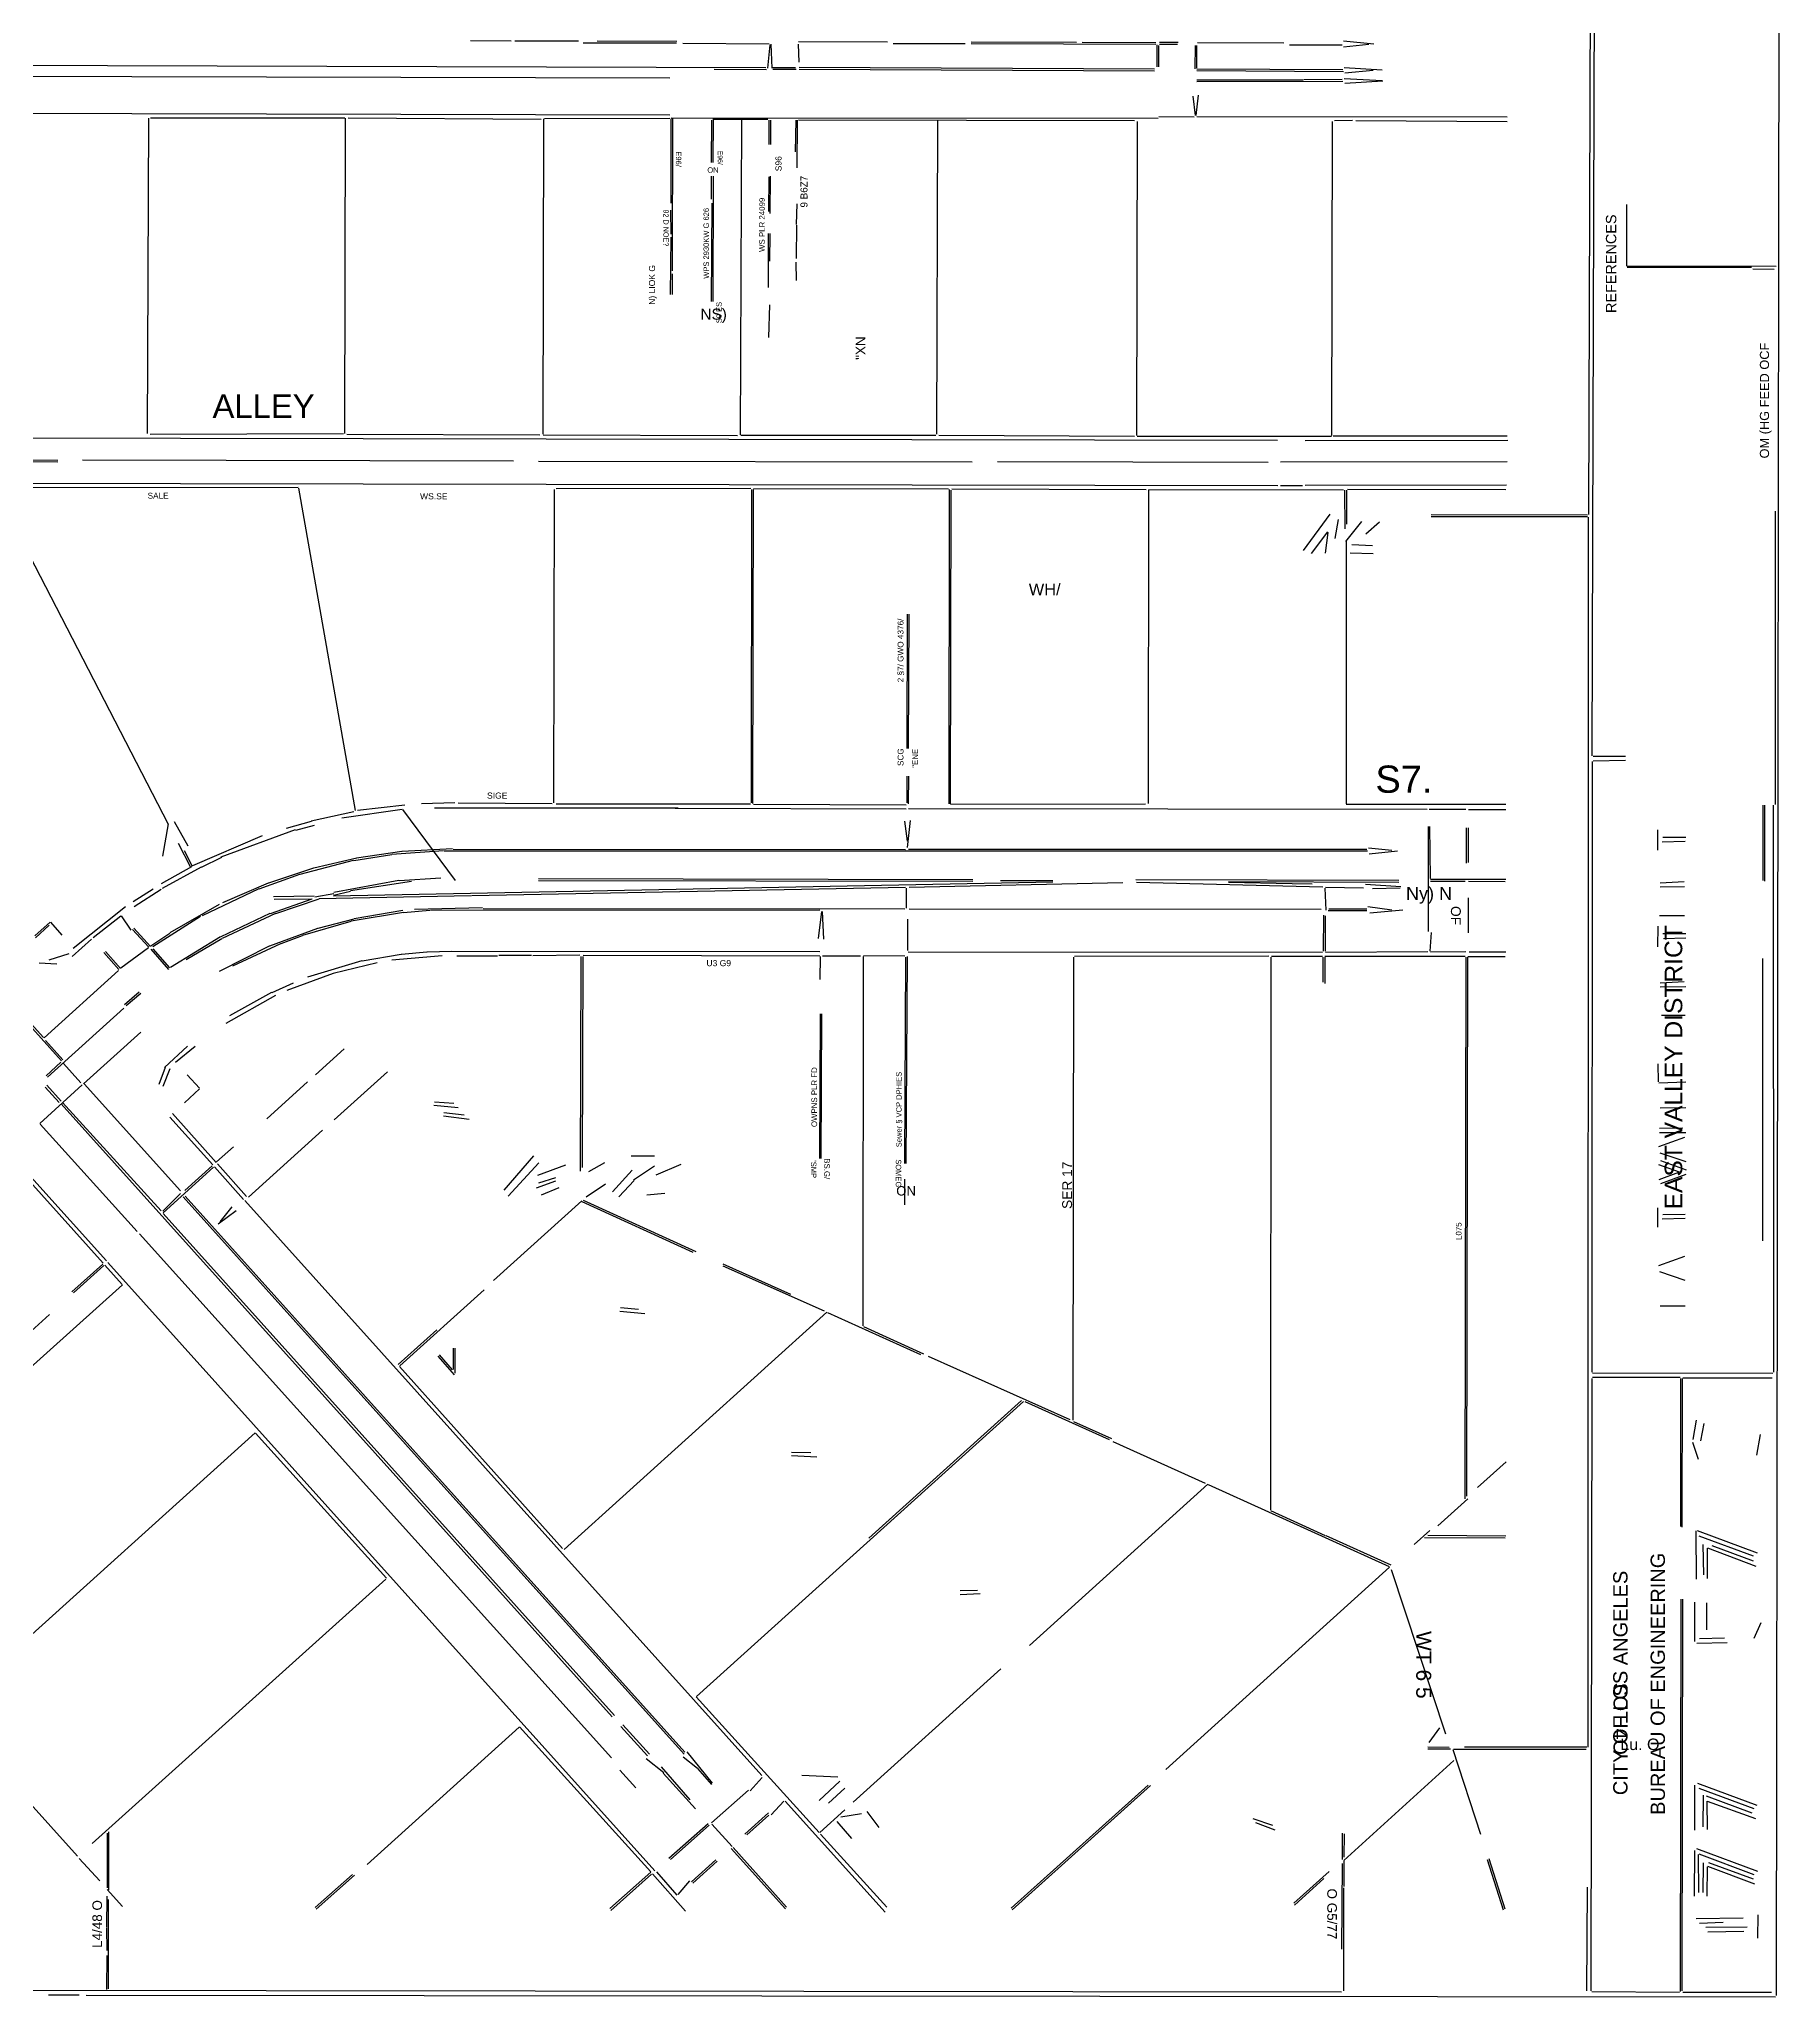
# Model space of a CAD drawing. Header units: feet. Extents: x 12 to 960, y 13 to 702.
# Drawn here: x 648.3 to 929.9, y 21 to 338 of the extents above; entities that cross this region are included whole.
import ezdxf
from ezdxf.enums import TextEntityAlignment as Align

# ---------------------------------------------------------------- set-up
doc = ezdxf.new("R2010")
doc.units = ezdxf.units.FT
for name, color, linetype in [('ALCANTARILLADO', 2, 'CONTINUOUS'), ('EJE_VIA', 7, 'CONTINUOUS'), ('GAS', 30, 'CONTINUOUS'), ('TEXTO', 7, 'CONTINUOUS')]:
    doc.layers.add(name, color=color, linetype=linetype)
doc.styles.add('CAD_TEXT', font='Arial')

msp = doc.modelspace()

# ---------------------------------------------------------------- linework, layer by layer
at = {"layer": 'ALCANTARILLADO'}
msp.add_line((788.77, 189.46), (788.58, 155.92), dxfattribs=at)
at = {"layer": 'EJE_VIA'}
for p, q in [((899.49, 398.63), (899.09, 261.02)), ((900.07, 380.09), (899.63, 221.96)), ((929.89, 368.31), (929.48, 21.23)), ((718.07, 337.8), (724.64, 337.73)), ((725.26, 337.75), (735.57, 337.75)), ((736.3, 337.41), (751.41, 337.38)), ((738.59, 337.71), (751.51, 337.67)), ((752.45, 337.35), (766.41, 337.25)), ((766.54, 337.06), (766.18, 333.31)), ((766.73, 337.17), (766.86, 333.31)), ((771.14, 337.17), (771.22, 334.25)), ((771.2, 337.62), (785.57, 337.58)), ((786.51, 337.3), (798.18, 337.3)), ((799.11, 337.58), (816.2, 337.53)), ((799.11, 337.27), (829.01, 337.19)), ((817.13, 337.53), (829.01, 337.45)), ((829.19, 337.06), (829.18, 333.52)), ((829.44, 336.96), (829.45, 333.52)), ((829.63, 337.18), (832.55, 337.16)), ((832.66, 337.46), (829.64, 337.46)), ((835.41, 336.96), (835.35, 333.21)), ((835.63, 336.96), (835.63, 333.31)), ((835.78, 337.44), (849.74, 337.39)), ((850.68, 337.1), (859.22, 337.08)), ((859.41, 337.71), (864.32, 337.25)), ((863.49, 337.14), (859.41, 336.71)), ((595.89, 333.89), (765.89, 333.42)), ((757.55, 333.15), (765.99, 333.1)), ((767.03, 333.4), (770.68, 333.4)), ((767.03, 333.11), (770.78, 333.11)), ((771.3, 333.44), (828.8, 333.17)), ((771.3, 333.14), (828.8, 332.88)), ((835.68, 333.18), (859.32, 333.1)), ((835.68, 332.91), (859.43, 332.74)), ((859.52, 333.4), (865.67, 333.05)), ((864.22, 332.93), (859.61, 332.49)), ((596.2, 332.1), (750.36, 331.72)), ((835.68, 331.41), (852.86, 331.4)), ((859.32, 331.12), (835.68, 331.1)), ((859.22, 331.46), (852.97, 331.41)), ((859.52, 331.65), (865.68, 331.31)), ((865.78, 331.2), (859.62, 330.82)), ((835.03, 328.75), (835.38, 325.61)), ((835.87, 328.95), (835.51, 325.61)), ((597.97, 326.16), (750.36, 325.73)), ((665.93, 325.19), (665.76, 274.15)), ((666.3, 325.26), (697.76, 325.25)), ((697.81, 325.19), (697.67, 274.15)), ((698.28, 325.25), (729.53, 325.04)), ((729.91, 325.09), (729.77, 274.04)), ((750.36, 325.14), (730.05, 325.08)), ((750.52, 325.09), (750.52, 311.44)), ((750.57, 325.23), (829.43, 325.18)), ((750.79, 325.09), (750.74, 300.5)), ((757.11, 324.88), (757.07, 318)), ((757.35, 325.09), (757.29, 318)), ((766.2, 325.01), (757.55, 325.01)), ((761.93, 324.88), (761.74, 273.94)), ((766.39, 324.88), (766.39, 320.92)), ((766.64, 324.88), (766.65, 320.92)), ((770.74, 324.88), (770.64, 319.77)), ((770.99, 324.88), (770.89, 317.17)), ((771.2, 324.95), (825.57, 324.85)), ((793.68, 324.77), (793.5, 274.04)), ((826.03, 324.67), (825.89, 273.84)), ((829.53, 325.45), (835.26, 325.44)), ((835.68, 325.49), (885.89, 325.43)), ((857.6, 324.67), (857.49, 273.84)), ((860.89, 324.8), (857.97, 324.79)), ((861.41, 324.82), (885.89, 324.68)), ((757.06, 315.82), (757.07, 312.06)), ((757.35, 315.81), (757.3, 295.5)), ((766.37, 315.71), (766.32, 310.08)), ((766.62, 315.82), (766.56, 309.77)), ((757.14, 311.44), (757.02, 295.5)), ((770.92, 311.34), (770.8, 308)), ((905.23, 311.23), (905.23, 301.23)), ((750.47, 310.29), (750.53, 306.44)), ((770.84, 307.9), (770.79, 302.48)), ((750.5, 305.92), (750.43, 296.65)), ((766.28, 306.54), (766.26, 297.79)), ((766.53, 306.54), (766.49, 302.06)), ((770.75, 301.86), (770.82, 298.94)), ((905.36, 301.29), (929.43, 301.26)), ((750.71, 299.98), (750.71, 296.65)), ((905.36, 301.07), (925.47, 301.07)), ((925.68, 300.78), (929.11, 300.76)), ((766.47, 294.98), (766.34, 289.67)), ((570.68, 273.56), (848.7, 273.04)), ((697.55, 274.06), (666.2, 273.98)), ((698.07, 274.01), (729.32, 273.91)), ((729.84, 273.91), (761.3, 273.83)), ((793.39, 273.83), (761.82, 273.83)), ((793.91, 273.87), (825.57, 273.73)), ((825.99, 273.71), (857.45, 273.71)), ((885.99, 273), (853.18, 272.98)), ((885.89, 273.72), (857.76, 273.71)), ((578.07, 270.13), (651.3, 269.84)), ((578.07, 269.79), (651.3, 269.55)), ((655.26, 269.87), (725.05, 269.73)), ((729.11, 269.66), (799.32, 269.56)), ((803.39, 269.61), (847.24, 269.5)), ((885.89, 269.53), (849.22, 269.49)), ((577.55, 266.21), (848.8, 265.71)), ((641.03, 265.31), (669.16, 210.89)), ((690.16, 265.39), (641.51, 265.35)), ((690.23, 265.27), (699.39, 213.1)), ((731.62, 265.09), (731.52, 214.36)), ((763.49, 265.23), (731.93, 265.18)), ((763.58, 265.09), (763.5, 214.36)), ((763.85, 265.09), (763.75, 214.25)), ((763.91, 265.23), (795.47, 265.18)), ((795.55, 265.09), (795.5, 214.15)), ((795.84, 264.98), (795.75, 214.15)), ((795.99, 265.19), (827.45, 265.07)), ((827.85, 264.98), (827.77, 214.25)), ((827.86, 265.05), (859.43, 265.04)), ((849.22, 265.72), (852.76, 265.72)), ((885.78, 265.8), (853.18, 265.74)), ((859.6, 264.98), (859.61, 258.73)), ((859.9, 264.98), (859.88, 259.46)), ((860.05, 265.12), (885.68, 265.06)), ((857.2, 261.08), (852.86, 255.22)), ((858.55, 260.22), (858.01, 257.14)), ((873.59, 261.03), (898.91, 260.99)), ((873.59, 260.72), (898.91, 260.71)), ((899.01, 260.61), (898.94, 61.44)), ((929.28, 261.54), (929.28, 214.04)), ((856.84, 258.22), (854.15, 254.7)), ((856.88, 258.13), (856.43, 254.76)), ((862.3, 259.89), (859.76, 256.66)), ((865.26, 259.78), (863, 257.86)), ((578.82, 254.15), (648.93, 176.34)), ((859.84, 256.65), (859.82, 214.15)), ((860.47, 254.81), (864.22, 254.71)), ((860.77, 256.17), (864.12, 256.01)), ((788.8, 244.88), (788.72, 223.11)), ((566.51, 242.99), (659.13, 140.2)), ((593.15, 237.87), (651.89, 172.55)), ((899.68, 221.02), (899.6, 122.17)), ((905.05, 221.86), (899.84, 221.86)), ((905.05, 221.17), (899.84, 221.1)), ((788.73, 218.63), (788.72, 214.36)), ((788.97, 218.63), (788.96, 214.15)), ((699.22, 212.89), (692.29, 211.36)), ((707.04, 213.27), (697.24, 211.84)), ((707.45, 213.94), (699.81, 213.09)), ((715.68, 201.77), (707.12, 213.23)), ((715.57, 214.35), (710.16, 214.17)), ((712.24, 213.53), (751.72, 213.52)), ((716.09, 214.35), (731.3, 214.21)), ((731.93, 214.19), (763.39, 214.17)), ((751.2, 213.47), (788.59, 213.36)), ((763.91, 214.12), (788.59, 214.03)), ((789.01, 213.42), (872.97, 213.32)), ((827.34, 214.12), (795.78, 214.06)), ((885.68, 214.06), (859.84, 214.05)), ((879.22, 213.28), (873.28, 213.27)), ((879.63, 213.28), (885.68, 213.24)), ((927.27, 213.94), (927.27, 201.75)), ((927.55, 213.94), (927.55, 201.65)), ((928.99, 213.94), (929, 122.17)), ((669.12, 210.95), (668.22, 205.7)), ((670.13, 211.32), (672.31, 207.36)), ((689.68, 209.94), (677.67, 205.54)), ((692.27, 211.32), (688.23, 210.16)), ((692.8, 210.68), (689.75, 209.83)), ((788.34, 211.36), (788.76, 208.13)), ((789.26, 211.46), (788.8, 207.08)), ((873.12, 210.5), (873.12, 193.52)), ((873.36, 210.5), (873.44, 202.06)), ((879.29, 210.29), (879.28, 204.56)), ((879.57, 210.29), (879.57, 204.67)), ((910.27, 209.98), (910.27, 206.65)), ((670.76, 207.83), (672.78, 203.9)), ((671.73, 206.6), (673.02, 204.07)), ((684.35, 208.99), (673.09, 204.13)), ((706.94, 206.43), (699.61, 205.35)), ((713.7, 206.55), (705.36, 205.95)), ((715.16, 206.88), (707.03, 206.44)), ((863.28, 206.5), (713.8, 206.5)), ((715.26, 206.82), (788.49, 206.77)), ((789.01, 206.84), (863.18, 206.82)), ((863.47, 207.03), (867.24, 206.68)), ((868.18, 206.5), (863.57, 206.03)), ((914.74, 208.08), (910.99, 207.99)), ((911.09, 208.78), (914.84, 208.78)), ((672.9, 203.95), (668.03, 201.23)), ((674.48, 203.94), (668.19, 200.46)), ((677.78, 205.47), (674.5, 203.89)), ((692.69, 203.74), (685.36, 201.35)), ((699.11, 204.98), (690.43, 202.75)), ((699.66, 205.39), (692.71, 203.73)), ((705.35, 205.91), (699.19, 204.94)), ((666.7, 200.37), (663.46, 198.3)), ((668, 200.31), (663.61, 197.51)), ((683.79, 200.43), (674.63, 196.04)), ((685.33, 201.31), (677.96, 198.12)), ((690.38, 202.74), (683.84, 200.36)), ((812.34, 201.48), (695.88, 199.24)), ((698.65, 199.97), (695.89, 199.33)), ((706.47, 201.77), (695.97, 199.79)), ((708.55, 201.61), (698.67, 200.08)), ((713.28, 202.13), (706.51, 201.7)), ((788.49, 200.61), (718.28, 199.26)), ((729.11, 202.06), (799.43, 201.93)), ((729.11, 201.75), (799.43, 201.63)), ((788.61, 200.5), (788.6, 197.27)), ((823.7, 201.39), (789.11, 200.63)), ((812.34, 201.71), (803.91, 201.7)), ((825.78, 201.93), (868.39, 201.84)), ((825.88, 201.51), (856.09, 200.72)), ((840.78, 201.62), (868.39, 201.49)), ((840.78, 201.48), (851.09, 201.27)), ((851.09, 201.25), (854.32, 201.24)), ((856.41, 200.5), (856.57, 196.95)), ((856.51, 200.7), (862.66, 200.56)), ((862.96, 201.18), (868.69, 200.77)), ((868.59, 200.5), (864.11, 200.41)), ((885.68, 201.93), (873.49, 201.93)), ((873.49, 201.64), (879.11, 201.64)), ((879.64, 201.65), (885.57, 201.61)), ((914.64, 200.73), (910.67, 200.68)), ((914.54, 201.55), (910.68, 201.35)), ((662.21, 197.52), (653.78, 190.76)), ((677.42, 197.85), (669.39, 193.27)), ((692.37, 198.73), (685.63, 196.36)), ((692.76, 199.2), (686.2, 199.11)), ((692.45, 198.74), (686.3, 198.68)), ((693.53, 198.72), (686.54, 196.36)), ((695.98, 199.59), (692.86, 199.07)), ((718.18, 199.28), (693.59, 198.8)), ((707.21, 196.59), (698.77, 195.15)), ((707.13, 196.88), (699.23, 195.56)), ((711.52, 196.88), (707.24, 196.52)), ((720.05, 197.31), (709.01, 197.08)), ((774.64, 196.93), (711.61, 196.91)), ((720.16, 197.22), (788.39, 197.19)), ((774.91, 196.74), (774.39, 192.36)), ((775.02, 196.75), (775.22, 192.27)), ((789.11, 197.19), (855.78, 197.12)), ((863.18, 196.84), (856.93, 196.84)), ((863.18, 197.13), (857.03, 197.13)), ((863.37, 197.54), (867.24, 197.03)), ((868.99, 196.96), (863.68, 196.48)), ((879.57, 198.94), (879.58, 193.31)), ((650.01, 195.02), (647.53, 192.81)), ((649.9, 194.51), (647.66, 192.49)), ((650.07, 195.01), (651.94, 192.92)), ((661.45, 195.97), (656.99, 192.5)), ((661.52, 196.03), (663.07, 193.7)), ((663.38, 193.84), (666.01, 190.95)), ((663.6, 194.05), (666.28, 191.09)), ((674.4, 195.92), (666.63, 191)), ((685.59, 196.4), (677.67, 192.65)), ((686.49, 196.39), (677.86, 192.39)), ((693.32, 194.01), (685.54, 191.11)), ((698.71, 195.13), (690.86, 192.88)), ((699.22, 195.51), (693.37, 193.98)), ((788.85, 195.5), (788.85, 190.4)), ((856.18, 196.13), (856.14, 190.29)), ((856.45, 196.02), (856.44, 190.29)), ((910.28, 194.36), (910.26, 191.02)), ((914.64, 196.06), (910.57, 196.05)), ((656.71, 192.28), (653.6, 189.46)), ((658.99, 190.26), (661.42, 187.49)), ((665.97, 190.85), (661.5, 187.54)), ((666.31, 190.63), (669.19, 187.34)), ((669.41, 193.18), (666.35, 191.11)), ((666.63, 190.72), (669.36, 187.62)), ((677.63, 192.63), (669.49, 187.66)), ((677.84, 192.32), (672.05, 188.91)), ((685.48, 191.1), (677.37, 187.02)), ((687.31, 191.52), (679.58, 187.91)), ((690.84, 192.81), (687.37, 191.49)), ((715.05, 190.25), (711.09, 190.17)), ((715.05, 190.3), (774.64, 190.26)), ((788.91, 190.2), (855.99, 190.15)), ((873.6, 193.33), (873.38, 190.29)), ((914.84, 193.13), (911.09, 193.12)), ((914.85, 192.42), (911.2, 192.33)), ((648.27, 188.41), (651.1, 188.29)), ((661.1, 187.18), (649.04, 176.31)), ((653.08, 189.87), (649.83, 188.87)), ((658.71, 190.11), (661.16, 187.34)), ((700.47, 188.73), (691.69, 186.11)), ((702.97, 188.42), (695.87, 186.7)), ((706.86, 189.79), (700.55, 188.68)), ((713.5, 189.57), (705.35, 188.84)), ((711, 190.16), (706.92, 189.78)), ((722.45, 189.52), (715.89, 189.51)), ((722.66, 189.65), (727.97, 189.65)), ((735.78, 189.68), (728.17, 189.54)), ((735.95, 189.46), (735.86, 154.67)), ((736.25, 189.46), (736.15, 155.29)), ((736.3, 189.65), (774.64, 189.56)), ((774.67, 189.46), (774.66, 185.71)), ((775.05, 189.58), (781.2, 189.58)), ((781.67, 189.46), (781.61, 129.67)), ((781.72, 189.59), (788.39, 189.55)), ((788.5, 189.36), (788.35, 155.92)), ((815.69, 189.36), (815.61, 114.36)), ((847.34, 189.51), (815.89, 189.45)), ((847.66, 189.36), (847.58, 99.88)), ((855.99, 189.45), (847.76, 189.45)), ((856.08, 189.36), (856.07, 185.29)), ((856.37, 189.36), (856.37, 185.09)), ((879.11, 189.45), (856.41, 189.45)), ((873.07, 190.2), (856.51, 190.11)), ((879.22, 190.2), (873.49, 190.17)), ((879.22, 189.36), (879.07, 101.65)), ((879.51, 189.36), (879.32, 102.06)), ((879.53, 189.45), (885.57, 189.45)), ((879.74, 190.19), (885.68, 190.19)), ((927.26, 189.15), (927.26, 143.42)), ((689.39, 185.15), (685.91, 183.56)), ((695.83, 186.69), (688.34, 183.95)), ((914.54, 185.34), (910.67, 185.14)), ((914.84, 184.54), (910.67, 184.47)), ((661.95, 181.1), (649.59, 169.92)), ((664.46, 183.7), (662.06, 181.63)), ((664.72, 183.46), (662.33, 181.44)), ((686.49, 183.12), (678.48, 178.63)), ((685.85, 183.6), (679.08, 179.83)), ((774.67, 180.19), (774.58, 156.75)), ((774.92, 180.19), (774.81, 156.75)), ((914.74, 179.92), (910.88, 179.91)), ((649.27, 175.86), (652.07, 172.73)), ((664.73, 177.19), (655.44, 168.86)), ((672.27, 174.96), (668.57, 171.48)), ((673.49, 174.89), (670.32, 172.3)), ((697.63, 174.5), (692.97, 170.3)), ((651.78, 172.32), (649.39, 170.13)), ((652.2, 172.13), (654.98, 168.98)), ((668.65, 171.5), (667.64, 168.7)), ((669.41, 171.28), (668.29, 168.41)), ((910.3, 172.07), (910.33, 169.15)), ((655.22, 168.66), (648.34, 162.42)), ((649.21, 168.32), (651.48, 165.8)), ((649.51, 168.6), (651.83, 166.02)), ((655.55, 168.81), (671.16, 151.5)), ((672.24, 170.31), (674.22, 168.12)), ((691.71, 169.17), (685.1, 163.17)), ((704.67, 170.79), (696.01, 162.99)), ((914.85, 169.09), (910.47, 168.95)), ((651.79, 165.58), (741.01, 66.36)), ((652.05, 165.82), (668.02, 148.25)), ((674.23, 168), (671.76, 165.78)), ((712.15, 165.38), (716.11, 164.99)), ((712.23, 165.9), (715.38, 165.71)), ((914.84, 164.93), (910.67, 164.89)), ((648.44, 162.33), (664.14, 144.9)), ((669.42, 163.42), (676.39, 155.7)), ((669.83, 164.02), (676.93, 156.12)), ((713.7, 163.66), (717.88, 163.14)), ((713.79, 164.18), (717.04, 163.84)), ((640.56, 159.87), (658.59, 139.78)), ((679.7, 158.66), (676.98, 156.18)), ((694.14, 161.32), (682.17, 150.47)), ((914.59, 160.14), (910.4, 158.62)), ((914.32, 161.66), (910.57, 161.61)), ((914.84, 160.92), (910.57, 160.92)), ((676.28, 155.53), (671.83, 151.55)), ((676.62, 155.42), (681.34, 150.13)), ((677.13, 155.9), (681.84, 150.61)), ((728.26, 157.2), (723.46, 151.59)), ((729.17, 156.06), (724.16, 150.67)), ((733.47, 155.65), (728.93, 153.98)), ((739.77, 156.06), (737.21, 154.61)), ((747.86, 157.13), (744.11, 157.11)), ((747.88, 155.48), (744.49, 153.22)), ((752.12, 155.75), (748.11, 154.07)), ((910.42, 155.76), (913.77, 154.57)), ((910.61, 157.68), (914.85, 156.25)), ((910.73, 156.4), (914.89, 154.93)), ((676.48, 155.33), (668.31, 147.97)), ((731.83, 153.07), (728.71, 151.94)), ((731.82, 153.63), (729.1, 152.74)), ((739.94, 152.6), (736.82, 150.51)), ((744.26, 154.84), (741.06, 151.37)), ((744.57, 153.17), (742.12, 150.52)), ((788.33, 153.42), (788.33, 149.25)), ((913.65, 154.48), (910.48, 153.3)), ((914.84, 154.16), (910.73, 152.63)), ((671.12, 151.1), (668.25, 148.24)), ((671.56, 150.56), (752.65, 60.3)), ((671.88, 150.66), (752.76, 60.61)), ((681.54, 149.92), (765.22, 56.83)), ((736.1, 149.88), (721.83, 136.97)), ((732.37, 152), (729.5, 150.79)), ((736.13, 149.76), (754.08, 141.59)), ((736.32, 150.02), (754.56, 141.7)), ((749.53, 151.06), (746.61, 150.78)), ((668.33, 147.84), (741.4, 66.53)), ((680.13, 148.28), (677.24, 146.13)), ((679.47, 148.92), (677.49, 146.51)), ((910.22, 148.73), (910.24, 145.61)), ((914.74, 147.01), (910.99, 146.92)), ((914.74, 147.69), (911.09, 147.6)), ((664.51, 144.53), (740.91, 59.68)), ((658.54, 139.63), (653.54, 135.13)), ((659.35, 139.89), (747.93, 41.4)), ((758.94, 139.71), (769.89, 134.77)), ((914.59, 140.87), (910.41, 139.35)), ((661.75, 136.31), (611.71, 91.34)), ((658.73, 139.42), (653.81, 134.98)), ((658.89, 139.45), (661.7, 136.33)), ((758.95, 139.35), (775.32, 132.07)), ((910.57, 138.42), (914.69, 137.02)), ((720.27, 135.5), (706.65, 123.17)), ((649.94, 131.46), (645.78, 127.7)), ((775.77, 131.85), (733.25, 93.45)), ((742.24, 132.05), (746.31, 131.63)), ((742.34, 132.61), (745.28, 132.33)), ((775.87, 131.81), (790.93, 124.99)), ((910.68, 132.89), (914.74, 132.89)), ((712.62, 128.98), (706.36, 123.37)), ((781.7, 129.52), (791.42, 125.1)), ((712.82, 124.72), (715.44, 121.7)), ((713.02, 124.93), (715.13, 122.55)), ((715.27, 126.02), (715.28, 122.59)), ((715.55, 126.02), (715.56, 121.96)), ((792.18, 124.75), (815.1, 114.46)), ((706.61, 123.09), (732.96, 93.61)), ((899.59, 121.13), (899.47, 21.96)), ((899.74, 122.04), (928.91, 122.01)), ((913.91, 121.28), (899.74, 121.28)), ((913.95, 121.13), (913.96, 97.17)), ((914.24, 121.13), (914.17, 97.07)), ((914.32, 121.25), (928.8, 121.25)), ((807.63, 117.41), (754.68, 69.62)), ((807.29, 117.54), (782.57, 95.27)), ((807.82, 117.39), (821.45, 111.23)), ((815.69, 114.18), (821.86, 111.39)), ((916.48, 114.36), (915.95, 111.22)), ((683.25, 112.3), (633.27, 67.27)), ((683.28, 112.28), (704.47, 88.78)), ((917.75, 113.86), (917.23, 111.01)), ((926.88, 112.07), (926.29, 108.7)), ((770.05, 109.19), (773.18, 109.16)), ((770.06, 108.64), (774.13, 108.43)), ((822.09, 110.94), (837, 104.19)), ((915.93, 110.83), (916.81, 108.04)), ((885.73, 107.63), (881.11, 103.49)), ((837.46, 104.03), (808.6, 77.9)), ((837.52, 103.97), (866.82, 90.7)), ((879.53, 101.66), (874.66, 97.25)), ((847.59, 99.76), (856.45, 95.71)), ((856.57, 95.71), (867.09, 90.94)), ((873.39, 96.53), (870.87, 94.26)), ((872.55, 95.4), (885.57, 95.33)), ((873.07, 95.74), (885.68, 95.67)), ((916.47, 96.44), (916.48, 88.63)), ((916.66, 96.5), (926.36, 92.89)), ((916.96, 95.62), (925.74, 92.38)), ((917.61, 94.26), (917.71, 89.35)), ((918.27, 93.63), (918.29, 88.73)), ((918.33, 93.7), (926.15, 90.75)), ((919.06, 94.1), (925.73, 91.58)), ((611.89, 90.98), (654.47, 43.76)), ((866.85, 90.59), (830.65, 57.81)), ((867.12, 90.18), (875.91, 63.6)), ((704.4, 88.65), (656.83, 45.82)), ((800.16, 86.78), (797.34, 86.76)), ((800.58, 86.24), (797.34, 86.11)), ((914, 85.4), (913.94, 21.86)), ((914.28, 85.4), (914.18, 21.96)), ((916.23, 84.88), (916.22, 78.52)), ((918.2, 84.77), (918.2, 80.4)), ((926.99, 81.57), (925.84, 79.02)), ((921.51, 78.34), (916.61, 78.21)), ((921.1, 79.07), (917.03, 78.97)), ((803.92, 74.13), (780.04, 52.5)), ((754.63, 69.55), (774.55, 47.59)), ((725.96, 64.68), (701.34, 42.45)), ((726.03, 64.72), (747.26, 41.26)), ((742.43, 64.77), (746.75, 60.02)), ((742.73, 65.05), (747.04, 60.29)), ((874.97, 64.57), (873.2, 62.18)), ((753.11, 60.67), (757.22, 55.61)), ((873.07, 61.47), (876.51, 61.4)), ((876.72, 61.11), (873.07, 61.11)), ((877.09, 61.04), (881.61, 47.34)), ((877.24, 61.11), (898.7, 61.1)), ((898.8, 61.4), (879.01, 61.4)), ((742.24, 57.7), (744.83, 54.85)), ((746.52, 59.6), (749.37, 57.31)), ((748.96, 58.26), (753.59, 52.91)), ((749.28, 57.24), (754.53, 51.45)), ((752.52, 59.87), (754.85, 58.04)), ((754.81, 57.97), (757.12, 55.37)), ((877.25, 59.24), (859.46, 43.07)), ((763.08, 54.46), (757.12, 49.17)), ((765.29, 56.51), (763.37, 54.35)), ((771.72, 56.9), (777.56, 56.62)), ((777.86, 55.93), (774.54, 52.79)), ((778.67, 54.79), (776.02, 52.36)), ((827.79, 55.26), (805.61, 35.36)), ((828.17, 55.21), (805.78, 35.1)), ((916.22, 55.29), (916.21, 48)), ((916.71, 55.59), (926.35, 52.01)), ((916.96, 54.8), (925.83, 51.5)), ((766.35, 50.77), (762.5, 47.34)), ((768.83, 52.66), (766.75, 50.47)), ((769.01, 52.7), (785.2, 34.7)), ((778.67, 51.26), (774.61, 47.61)), ((782.22, 51.01), (784.19, 48.42)), ((917.64, 53.63), (917.6, 48.52)), ((918.12, 53.57), (925.5, 50.8)), ((918.23, 52.69), (918.3, 48.1)), ((918.31, 52.7), (926.13, 49.88)), ((659.5, 47.69), (659.49, 38.31)), ((756.54, 49.02), (750.21, 43.37)), ((756.74, 48.81), (750.46, 43.21)), ((757.14, 48.95), (760.43, 45.35)), ((766.39, 50.42), (762.81, 47.22)), ((777.38, 49.39), (779.74, 46.65)), ((781.4, 50.65), (778.05, 50.1)), ((844.71, 49.89), (847.93, 48.82)), ((845.14, 49.21), (848.3, 48.05)), ((659.26, 47.48), (659.26, 38.63)), ((760.3, 45.03), (769.07, 35.24)), ((760.59, 45.2), (769.24, 35.53)), ((774.73, 47.36), (785.46, 35.5)), ((859.2, 47.48), (859.21, 43.21)), ((859.5, 47.38), (859.49, 43.63)), ((916.25, 44.67), (916.17, 37.27)), ((916.55, 45.01), (926.41, 41.34)), ((654.74, 43.41), (658.09, 39.79)), ((748.17, 41.22), (751.48, 37.44)), ((757.81, 43.16), (753.85, 39.62)), ((758.02, 42.96), (754.05, 39.41)), ((857.08, 41.29), (851.35, 36.17)), ((859.18, 42.59), (859.1, 28.73)), ((859.48, 43), (859.45, 38.84)), ((882.67, 43.25), (885.26, 35.09)), ((882.93, 43.37), (885.55, 35.25)), ((916.81, 44.04), (916.86, 37.9)), ((916.95, 44.13), (925.83, 40.78)), ((917.63, 42.69), (917.58, 37.9)), ((918.28, 42.06), (918.22, 37.27)), ((918.34, 42.16), (925.93, 39.27)), ((918.51, 42.77), (925.73, 40.13)), ((659.29, 38.38), (661.75, 35.65)), ((698.99, 40.83), (692.92, 35.44)), ((699.33, 40.72), (693.1, 35.17)), ((747.29, 41.18), (740.66, 35.3)), ((747.38, 40.87), (740.78, 35)), ((747.55, 40.93), (752.87, 34.88)), ((753.51, 39.77), (751.63, 37.57)), ((856.25, 40.14), (851.47, 35.86)), ((859.39, 38.63), (859.41, 21.96)), ((898.84, 38.73), (898.74, 21.96)), ((659.19, 37.27), (659.18, 32.27)), ((659.45, 36.75), (659.44, 22.27)), ((659.18, 32.17), (659.19, 28.52)), ((924.12, 33.73), (916.51, 33.63)), ((920.89, 33.02), (917.03, 32.86)), ((924.74, 32.27), (918.07, 32.25)), ((926.47, 34.25), (926.43, 30.5)), ((924.22, 31.57), (918.39, 31.48)), ((659.19, 27.69), (659.17, 22.17)), ((568.49, 22.16), (859.11, 21.83)), ((649.74, 21.32), (654.74, 21.3)), ((655.89, 21.26), (929.32, 20.99)), ((899.64, 21.84), (913.8, 21.75)), ((928.7, 21.72), (914.32, 21.72))]:
    msp.add_line(p, q, dxfattribs=at)
at = {"layer": 'GAS'}
msp.add_line((789.06, 244.88), (788.95, 223.11), dxfattribs=at)

# ---------------------------------------------------------------- texts
at = {"layer": 'TEXTO', "style": 'CAD_TEXT'}
for s, height, rotation, p in [('E96/', 0.874, 270, (751.77, 318.57)), ('E96/', 0.798, 270, (758.51, 318.8)), ('S96', 0.988, 90, (767.94, 317.83)), ('9 B6Z7', 1.14, 90, (772.07, 313.3)), ('WS PLR 24099', 0.9119, 90, (765.27, 307.93)), ('92 D NOE?', 0.836, 270, (749.74, 307.43)), ('WPS 2930KW G 626', 0.8739, 90, (756.24, 304.93)), ('REFERENCES', 1.672, 90, (902.73, 301.63)), ('N) LIOK G', 0.988, 90, (747.47, 298.2)), ('S9 ES', 0.874, 90, (758.31, 293.73)), ('"XN', 1.558, 90, (781.24, 287.97)), ('OM (HG FEED OCF', 1.4819, 90, (927.56, 279.47)), ('2 §7/ GWO 4376/', 0.9499, 90, (787.7, 239.01)), ('SCG', 0.95, 90, (787.7, 221.74)), ('"ENE', 0.912, 90, (790.07, 221.54)), ('OF', 1.596, 270, (877.6, 196.08)), ('EAST VALLEY DISTRICT', 2.8498, 90, (912.83, 171.51)), ('OWPNS PLR FD', 0.9119, 90, (773.74, 166.68)), ('Sewer § VCP DPHIES', 0.8739, 90, (787.44, 164.68)), ("'SMP", 0.874, 270, (773.64, 155.01)), ('BS.G/', 0.912, 270, (775.8, 155.08)), ('SOMEG', 0.874, 270, (787.37, 154.35)), ('SER 17', 1.596, 90, (814.67, 152.41)), ('L075', 0.912, 90, (878.06, 144.98)), ('BUREAU OF ENGINEERING', 2.3178, 90, (910.29, 71.69)), ('CITY OF LOS ANGELES', 2.3178, 90, (904.23, 71.82)), ('WT 6 5', 2.432, 270, (872.4, 74.75)), ('SOT 4O', 2.28, 270, (904.26, 66.02)), ('O G5/77', 1.558, 270, (857.56, 34.42)), ('L4/48 O', 1.558, 90, (657.65, 32.79))]:
    msp.add_text(s, height=height, rotation=rotation, dxfattribs=at).set_placement(p, align=Align.MIDDLE_CENTER)
for s, height, p in [('ON', 0.874, (757.34, 316.8)), ('NS)', 1.786, (757.44, 293.47)), ('ALLEY', 3.8, (684.58, 278.57)), ('SALE', 0.95, (667.51, 264.07)), ('WS.SE', 0.988, (712.14, 263.97)), ('WH/', 1.9, (811.04, 248.9)), ('S7.', 4.408, (869.2, 218.17)), ('SIGE', 0.988, (722.41, 215.51)), ('Ny) N', 2.09, (873.26, 199.67)), ('U3 G9', 0.988, (758.27, 188.38)), ('ON', 1.52, (788.6, 151.51)), ('Lu. O', 1.862, (907.39, 61.89))]:
    msp.add_text(s, height=height, dxfattribs=at).set_placement(p, align=Align.MIDDLE_CENTER)

doc.saveas('drawing.dxf')
